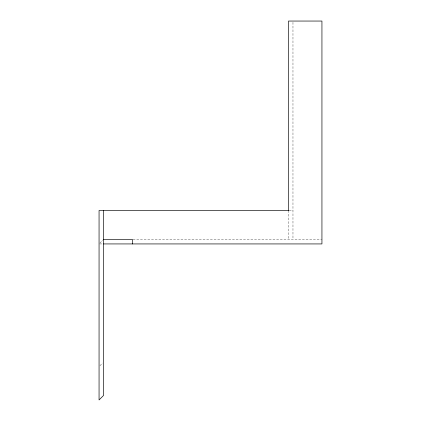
<?xml version="1.0" encoding="UTF-8"?>
<svg xmlns="http://www.w3.org/2000/svg" width="421" height="421" viewBox="0 0 421 421"><rect width="100%" height="100%" fill="white"/><g stroke="black" fill="none" stroke-linecap="round" stroke-linejoin="round"><path stroke-width="0.32" stroke-dasharray="2.1 1.58" d="M99.951 243.043L103.519 239.475M99.951 365.723L102.624 363.044M289.148 210.5L292.969 210.5M133.036 239.475L321.939 239.475M99.698 243.933L102.882 243.933M292.969 22.36L292.969 239.475M288.511 210.5L288.511 239.475"/><path stroke-width="0.63" d="M288.511 210.5L99.061 210.5L99.061 399.95L103.519 395.493L103.519 210.5M103.519 239.475L132.489 239.475L132.489 243.933M103.519 243.933L321.939 243.933L321.939 21.05L288.511 21.05L288.511 210.616"/></g></svg>
